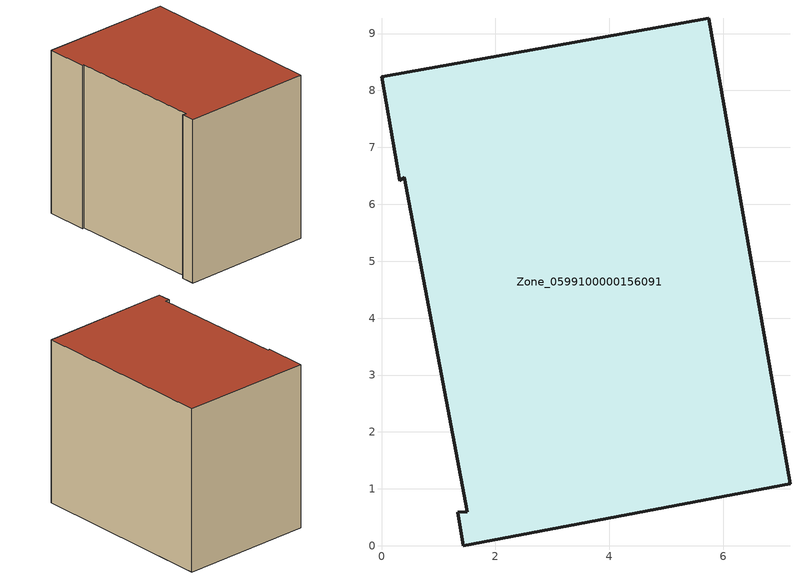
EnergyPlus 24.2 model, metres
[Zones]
Zone_0599100000156091
 floor ground (C_G): 1.44,0 1.34,0.59 1.5,0.6 0.4,6.47 0.32,6.42 0,8.24 5.75,9.27 7.18,1.09 z0
 wall outside (C_F): 1.44,0 7.18,1.09 5.75,9.27 0,8.24 0.32,6.42 0.4,6.47 1.5,0.6 1.34,0.59 1.44,0 z0:7.23
 roof outside (C_R): 1.34,0.59 1.44,0 7.18,1.09 5.75,9.27 0,8.24 0.32,6.42 0.4,6.47 1.5,0.6 z7.23
[BUILDING]
Pand.0599100000156091: North Axis=0; Terrain=City; Loads Convergence Tolerance Value=0.04; Temperature Convergence Tolerance Value=0.4; Solar Distribution=FullExterior; Maximum Number of Warmup Days=25; Minimum Number of Warmup Days=1
[Site:Location]
Rotterdam.The.Hague.AP_ZH_NLD Design_Conditions: Latitude=51.96; Longitude=4.45; Time Zone=1; Elevation=-4.5
[SITE:GROUNDTEMPERATURE:BUILDINGSURFACE]
18, 18, 18, 18, 18, 18, 18, 18, 18, 18, 18, 18
[MATERIAL] Thermal Absorptance=0.9; Solar Absorptance=0.7; Visible Absorptance=0.7
Name | Roughness | Thickness | Conductivity | Density | Specific Heat
G.TI.1946 | MediumSmooth | 0.15 | 1 | 540 | 1210
F.TI.1946 | Rough | 0.3 | 0.857143 | 1920 | 840
R.TI.1946 | MediumRough | 0.2 | 0.1 | 1500 | 1000
[CONSTRUCTION]
C_G: G.TI.1946
C_F: F.TI.1946
C_R: R.TI.1946
[ZONE]
Zone_0599100000156091: Type=1; Multiplier=1; Ceiling Height=Autocalculate; Volume=Autocalculate; Floor Area=autocalculate; Part of Total Floor Area=Yes
[ZONEINFILTRATION:DESIGNFLOWRATE]
Infil_Zone_0599100000156091: Zone or ZoneList or Space or SpaceList=Zone_0599100000156091; Schedule=AlwaysOn; Design Flow Rate Calculation Method=Flow/Area; Flow Rate per Floor Area=0.003; Constant Term Coefficient=1; Temperature Term Coefficient=0; Velocity Term Coefficient=0; Velocity Squared Term Coefficient=0
[HVACTEMPLATE:ZONE:IDEALLOADSAIRSYSTEM]
Zone_0599100000156091: Maximum Heating Supply Air Temperature=50; Minimum Cooling Supply Air Temperature=13; Maximum Heating Supply Air Humidity Ratio=0.0156; Minimum Cooling Supply Air Humidity Ratio=0.0077; Heating Limit=NoLimit; Cooling Limit=NoLimit; Dehumidification Control Type=ConstantSensibleHeatRatio; Cooling Sensible Heat Ratio=0.7; Dehumidification Setpoint=60; Humidification Control Type=None; Humidification Setpoint=30; Outdoor Air Method=None; Outdoor Air Flow Rate per Person=0.00944; Outdoor Air Flow Rate per Zone Floor Area=0; Outdoor Air Flow Rate per Zone=0; Demand Controlled Ventilation Type=None; Outdoor Air Economizer Type=NoEconomizer; Heat Recovery Type=None; Sensible Heat Recovery Effectiveness=0.7; Latent Heat Recovery Effectiveness=0.65
[ZONECONTROL:THERMOSTAT]
ThermostatControl_Zone_0599100000156091: Zone or ZoneList=Zone_0599100000156091; Control Type Schedule=DualSetpointControlType; Control 1=Thermostat_Zone_0599100000156091; Temperature Difference Between Cutout And Setpoint=0
[THERMOSTATSETPOINT:DUALSETPOINT]
Thermostat_Zone_0599100000156091: Heating Setpoint Temperature Schedule=HeatingSetpoint_Zone_0599100000156091; Cooling Setpoint Temperature Schedule=CoolingSetpoint_Zone_0599100000156091
[SCHEDULE:COMPACT]
HeatingSetpoint_Zone_0599100000156091: Through: 12/31, For: AllDays, Until: 24:00, 21
CoolingSetpoint_Zone_0599100000156091: Through: 12/31, For: AllDays, Until: 24:00, 24
DualSetpointControlType: Through: 12/31, For: AllDays, Until: 24:00, 4
AlwaysOn: Through: 12/31, For: AllDays, Until: 24:00, 1
